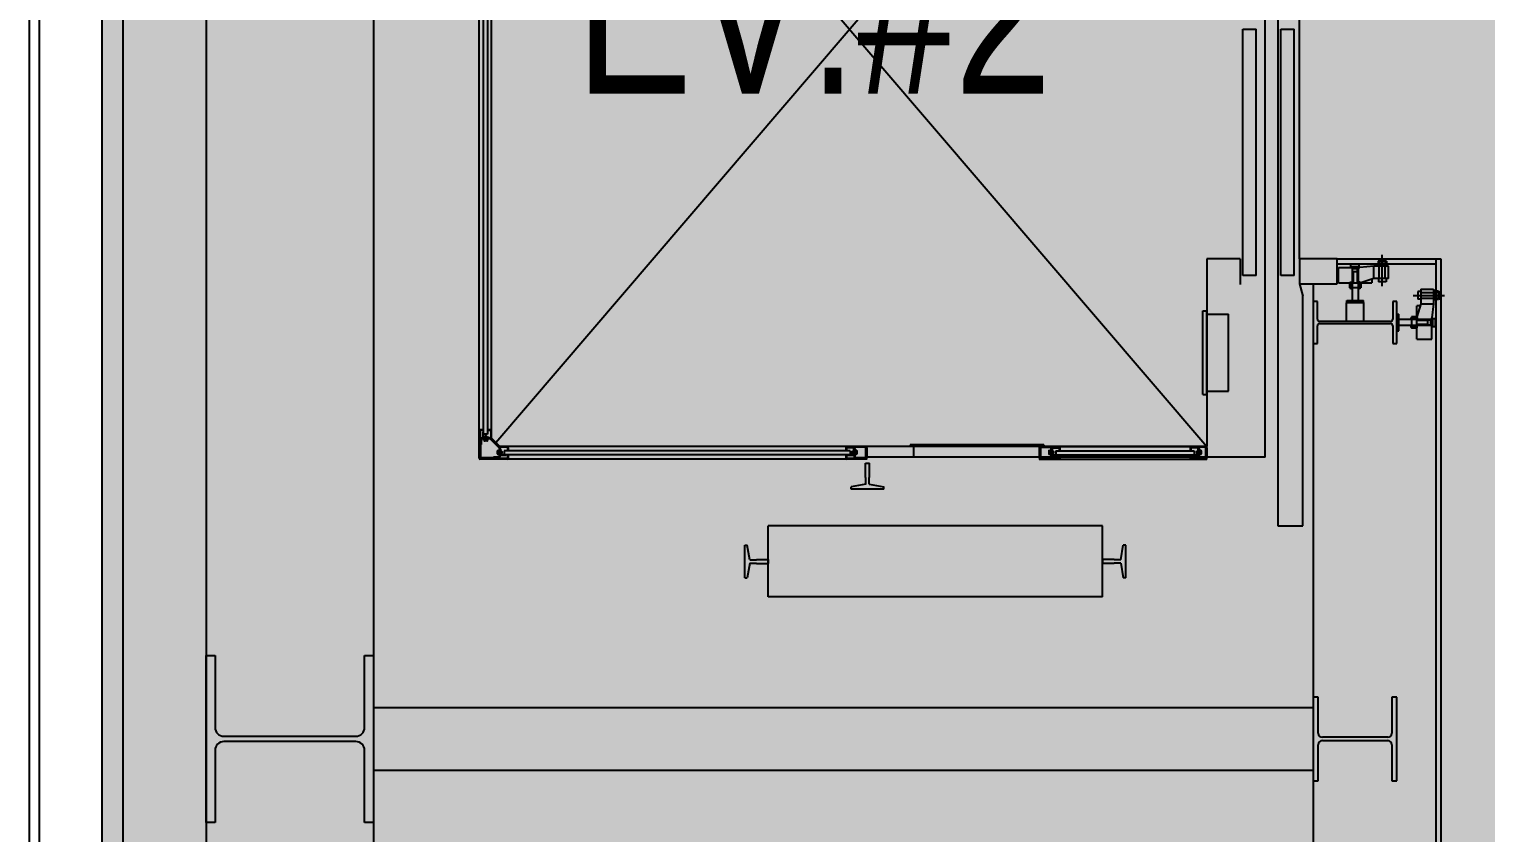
# Model space of a CAD drawing. Header units: millimetres. Extents: x 1710 to 94914, y 1329 to 63037.
# Drawn here: x 29707 to 33194, y 22144 to 24069 of the extents above; entities that cross this region are included whole.
import ezdxf
from ezdxf.enums import TextEntityAlignment as Align

# ---------------------------------------------------------------- set-up
doc = ezdxf.new("R2010")
doc.units = ezdxf.units.MM
doc.header["$LTSCALE"] = 120
doc.layers.add('ARCH', color=9, linetype='Continuous')
doc.layers.add('공사제외', color=5, linetype='Continuous')
doc.styles.add('GHD', font='')
doc.styles.get('GHD').set_extended_font_data('Dotum')

msp = doc.modelspace()

# ---------------------------------------------------------------- hatches: boundary and pattern name
at = {"layer": '공사제외', "linetype": 'Continuous'}
msp.add_hatch(color=253, dxfattribs=at).paths.add_polyline_path([(29881.3, 15782.9), (37839, 13368.2), (44770.1, 27040), (40481.3, 28562.8), (40462.9, 28694.2), (33086.3, 28694.2), (33086.3, 29394.2), (29881.3, 29394.2)])

# ---------------------------------------------------------------- linework, layer by layer
at = {"layer": 'ARCH', "color": 9}
for p, q in [((30131.3, 28744.2, 0), (30131.3, 19294.2, 0)), ((30531.3, 28744.2, 0), (30531.3, 19294.2, 0)), ((29707.3, 27944.1, 0), (29707.3, 15601.6, 0)), ((29731.3, 27944.1, 0), (29731.3, 15619.4, 0)), ((29931.3, 27944.1, 0), (29931.3, 15767.8, 0)), ((32696.3, 25269.2, 0), (32696.3, 22879.2, 0)), ((30784.3, 23041.7, 0), (30784.3, 25096.7, 0)), ((32666.3, 23044.2, 0), (32666.3, 25094.2, 0)), ((30794.3, 25046.6, 0), (30794.3, 23091.9, 0)), ((30804.3, 25039.2, 0), (30804.3, 23099.3, 0)), ((30814.3, 23089.6, 0), (30814.3, 25048.8, 0)), ((30824.3, 23079.2, 0), (32526.3, 25069.2, 0)), ((30824.3, 25059.2, 0), (32526.3, 23069.2, 0)), ((32748.3, 23519.2, 0), (32748.3, 24619.2, 0)), ((32612.3, 23479, 0), (32612.3, 24068.8, 0)), ((32612.3, 24068.8, 0), (32644.3, 24068.8, 0)), ((32644.3, 23479, 0), (32644.3, 24068.8, 0)), ((32703.2, 24068.6, 0), (32735.3, 24068.6, 0)), ((32703.3, 23478.7, 0), (32703.3, 24068.6, 0)), ((32735.3, 23478.7, 0), (32735.3, 24068.6, 0)), ((32526.3, 23519.2, 0), (32526.3, 23069.2, 0)), ((32606.3, 23519.2, 0), (32526.3, 23519.2, 0)), ((32606.3, 23519.2, 0), (32606.3, 23457.8, 0)), ((32838.3, 23519.2, 0), (32748.3, 23519.2, 0)), ((32748.3, 23519.2, 0), (32748.3, 23459.2, 0)), ((32838.3, 23519.2, 0), (33086.3, 23519.2, 0)), ((32838.3, 23459.2, 0), (32838.3, 23519.2, 0)), ((32838.3, 23507.2, 0), (33074.3, 23507.2, 0)), ((32891.4, 23505.8, 0), (32871.4, 23505.8, 0)), ((32871.4, 23499.8, 0), (32871.4, 23505.8, 0)), ((32891.3, 23499.8, 0), (32891.3, 23505.8, 0)), ((32957.4, 23507.2, 0), (32935.4, 23507.2, 0)), ((32935.4, 23507.2, 0), (32935.4, 23505.2, 0)), ((32935.4, 23505.2, 0), (32957.4, 23505.2, 0)), ((32935.4, 23504.8, 0), (32935.4, 23502.2, 0)), ((32936.3, 23513.6, 0), (32936.3, 23507.2, 0)), ((32936.3, 23513.6, 0), (32936.3, 23507.2, 0)), ((32936.3, 23513.6, 0), (32938.8, 23513.6, 0)), ((32938.8, 23513.6, 0), (32938, 23516.5, 0)), ((32938.5, 23514.6, 0), (32954.1, 23514.6, 0)), ((32938.8, 23513.6, 0), (32938.8, 23507.2, 0)), ((32938.8, 23513.6, 0), (32953.8, 23513.6, 0)), ((32938.9, 23517.6, 0), (32953.6, 23517.6, 0)), ((32940.4, 23504.8, 0), (32940.4, 23502.2, 0)), ((32946.3, 23453.3, 0), (32946.3, 23528.1, 0)), ((32952.4, 23504.8, 0), (32952.4, 23502.2, 0)), ((32953.8, 23513.6, 0), (32954.6, 23516.5, 0)), ((32953.8, 23513.6, 0), (32953.8, 23507.2, 0)), ((32956.3, 23513.6, 0), (32953.8, 23513.6, 0)), ((32956.3, 23513.6, 0), (32956.3, 23507.2, 0)), ((32957.4, 23505.2, 0), (32957.4, 23507.2, 0)), ((32957.4, 23504.8, 0), (32957.4, 23502.2, 0)), ((33074.3, 23519.2, 0), (33074.3, 21369.2, 0)), ((33086.3, 23519.2, 0), (33086.3, 21369.2, 0)), ((32644.3, 23479, 0), (32612.3, 23479, 0)), ((32735.3, 23478.7, 0), (32703.3, 23478.7, 0)), ((32841.5, 23497.8, 0), (32892.8, 23497.8, 0)), ((32841.5, 23461.8, 0), (32841.5, 23497.8, 0)), ((32892.8, 23499.8, 0), (32869.9, 23499.8, 0)), ((32869.9, 23497.8, 0), (32869.9, 23499.8, 0)), ((32874.3, 23497.7, 0), (32874.3, 23419.2, 0)), ((32875.4, 23487.7, 0), (32875.4, 23494.7, 0)), ((32887.4, 23494.7, 0), (32875.4, 23494.7, 0)), ((32887.4, 23487.7, 0), (32875.4, 23487.7, 0)), ((32876.3, 23494.7, 0), (32876.3, 23497.7, 0)), ((32876.3, 23487.7, 0), (32876.3, 23461.7, 0)), ((32886.3, 23487.7, 0), (32886.3, 23461.7, 0)), ((32886.4, 23494.7, 0), (32886.4, 23497.7, 0)), ((32887.4, 23487.7, 0), (32887.4, 23494.7, 0)), ((32888.3, 23497.7, 0), (32888.3, 23419.2, 0)), ((32926.4, 23501.7, 0), (32892.8, 23497.8, 0)), ((32892.8, 23499.8, 0), (32892.8, 23497.8, 0)), ((32926.4, 23471.7, 0), (32894.9, 23461.8, 0)), ((32921.2, 23470.1, 0), (32921.2, 23461.7, 0)), ((32961.3, 23501.7, 0), (32926.4, 23501.7, 0)), ((32926.4, 23471.7, 0), (32926.4, 23501.7, 0)), ((32961.3, 23471.7, 0), (32926.4, 23471.7, 0)), ((32955.3, 23471.7, 0), (32937.3, 23471.7, 0)), ((32937.3, 23471.7, 0), (32937.3, 23464, 0)), ((32939.3, 23471.7, 0), (32939.3, 23501.7, 0)), ((32953.3, 23471.7, 0), (32953.3, 23501.7, 0)), ((32955.3, 23471.7, 0), (32955.3, 23464, 0)), ((32961.3, 23471.7, 0), (32961.3, 23501.7, 0)), ((32961.3, 23471.7, 0), (32961.3, 23501.7, 0)), ((32748.3, 23459.2, 0), (32756.3, 23429.8, 0)), ((32748.3, 23459.2, 0), (32756.3, 23429.8, 0)), ((32748.3, 23459.2, 0), (32838.3, 23459.2, 0)), ((32781.3, 23459.2, 0), (32781.3, 21429.2, 0)), ((32841.5, 23461.8, 0), (32921.2, 23461.8, 0)), ((32867.7, 23461.8, 0), (32867.7, 23449.5, 0)), ((32894.9, 23449.5, 0), (32867.7, 23449.5, 0)), ((32868.7, 23462.8, 0), (32868.7, 23461.8, 0)), ((32868.7, 23462.8, 0), (32873.7, 23462.8, 0)), ((32868.7, 23461.8, 0), (32873.7, 23461.8, 0)), ((32870, 23461.8, 0), (32870, 23449.5, 0)), ((32872.5, 23461.8, 0), (32872.5, 23449.5, 0)), ((32872.5, 23461.8, 0), (32872.5, 23452.8, 0)), ((32873.7, 23462.8, 0), (32873.7, 23461.8, 0)), ((32888.5, 23449.5, 0), (32894, 23449.5, 0)), ((32893.7, 23462.8, 0), (32888.7, 23462.8, 0)), ((32888.7, 23462.8, 0), (32888.7, 23461.8, 0)), ((32890, 23461.8, 0), (32890, 23449.5, 0)), ((32892.5, 23461.8, 0), (32892.5, 23449.5, 0)), ((32893.7, 23462.8, 0), (32893.7, 23461.8, 0)), ((32894.9, 23461.8, 0), (32894.9, 23449.5, 0)), ((32955.3, 23464, 0), (32937.3, 23464, 0)), ((33031.1, 23440.4, 0), (33031.1, 23422.4, 0)), ((33038.8, 23440.4, 0), (33031.1, 23440.4, 0)), ((33038.8, 23446.4, 0), (33038.8, 23411.5, 0)), ((33038.8, 23446.4, 0), (33068.8, 23446.4, 0)), ((33038.8, 23446.4, 0), (33068.8, 23446.4, 0)), ((33038.8, 23440.4, 0), (33038.8, 23422.4, 0)), ((33038.8, 23438.4, 0), (33068.8, 23438.4, 0)), ((33068.8, 23446.4, 0), (33068.8, 23411.5, 0)), ((33071.9, 23442.5, 0), (33069.3, 23442.5, 0)), ((33071.9, 23437.5, 0), (33069.3, 23437.5, 0)), ((33072.3, 23420.5, 0), (33072.3, 23442.5, 0)), ((33072.3, 23442.5, 0), (33074.3, 23442.5, 0)), ((33074.3, 23442.5, 0), (33074.3, 23420.5, 0)), ((33080.7, 23441.4, 0), (33074.3, 23441.4, 0)), ((33080.7, 23438.9, 0), (33074.3, 23438.9, 0)), ((33080.7, 23441.4, 0), (33080.7, 23438.9, 0)), ((33080.7, 23438.9, 0), (33083.6, 23439.7, 0)), ((33080.7, 23423.9, 0), (33080.7, 23438.9, 0)), ((33081.7, 23423.6, 0), (33081.7, 23439.2, 0)), ((33084.7, 23424, 0), (33084.7, 23438.7, 0)), ((32756.3, 22879.2, 0), (32756.3, 23429.8, 0)), ((32791.3, 23416.5, 0), (32781.3, 23416.5, 0)), ((32781.3, 23416.5, 0), (32781.3, 23316.5, 0)), ((32791.3, 23374.2, 0), (32791.3, 23416.5, 0)), ((32860.3, 23413.2, 0), (32861.3, 23414.2, 0)), ((32860.3, 23413.2, 0), (32860.3, 23369.2, 0)), ((32902.3, 23413.2, 0), (32860.3, 23413.2, 0)), ((32861.3, 23414.2, 0), (32861.3, 23419.2, 0)), ((32861.3, 23419.2, 0), (32901.3, 23419.2, 0)), ((32861.3, 23414.2, 0), (32901.3, 23414.2, 0)), ((32874.3, 23419.2, 0), (32888.3, 23419.2, 0)), ((32901.3, 23414.2, 0), (32901.3, 23419.2, 0)), ((32901.3, 23414.2, 0), (32902.3, 23413.2, 0)), ((32902.3, 23369.2, 0), (32902.3, 23413.2, 0)), ((32981.3, 23416.5, 0), (32971.3, 23416.5, 0)), ((32971.3, 23416.5, 0), (32971.3, 23374.2, 0)), ((32981.3, 23316.5, 0), (32981.3, 23416.5, 0)), ((33020.4, 23431.4, 0), (33095.3, 23431.4, 0)), ((33037.2, 23406.3, 0), (33028.8, 23406.3, 0)), ((33038.8, 23411.5, 0), (33028.9, 23380, 0)), ((33028.9, 23326.6, 0), (33028.9, 23406.3, 0)), ((33038.8, 23422.4, 0), (33031.1, 23422.4, 0)), ((33038.8, 23424.4, 0), (33068.8, 23424.4, 0)), ((33038.8, 23411.5, 0), (33068.8, 23411.5, 0)), ((33068.8, 23411.5, 0), (33064.9, 23377.9, 0)), ((33071.9, 23425.5, 0), (33069.3, 23425.5, 0)), ((33071.9, 23420.5, 0), (33069.3, 23420.5, 0)), ((33074.3, 23420.5, 0), (33072.3, 23420.5, 0)), ((33080.7, 23423.9, 0), (33074.3, 23423.9, 0)), ((33080.7, 23421.4, 0), (33074.3, 23421.4, 0)), ((33080.7, 23421.4, 0), (33074.3, 23421.4, 0)), ((33080.7, 23423.9, 0), (33083.6, 23423, 0)), ((33080.7, 23421.4, 0), (33080.7, 23423.9, 0)), ((32516.7, 23194.2, 0), (32516.7, 23394.3, 0)), ((32516.7, 23394.3, 0), (32526.3, 23394.3, 0)), ((32526.3, 23194.2, 0), (32526.3, 23394.3, 0)), ((32526.3, 23386.3, 0), (32578.4, 23386.3, 0)), ((32578.4, 23202.2, 0), (32578.4, 23386.3, 0)), ((32966.3, 23369.2, 0), (32796.3, 23369.2, 0)), ((32796.3, 23363.7, 0), (32966.3, 23363.7, 0)), ((32981.3, 23386.4, 0), (32986.3, 23386.4, 0)), ((32981.3, 23346.4, 0), (32981.3, 23386.4, 0)), ((32986.3, 23346.4, 0), (32986.3, 23386.4, 0)), ((33064.9, 23373.4, 0), (32986.3, 23373.4, 0)), ((32986.3, 23359.4, 0), (32986.3, 23373.4, 0)), ((33016.6, 23380, 0), (33016.6, 23352.8, 0)), ((33028.9, 23380, 0), (33016.6, 23380, 0)), ((33016.6, 23373.6, 0), (33016.6, 23379.1, 0)), ((33028.9, 23377.6, 0), (33016.6, 23377.6, 0)), ((33028.9, 23375.1, 0), (33016.6, 23375.1, 0)), ((33054.9, 23371.4, 0), (33028.8, 23371.4, 0)), ((33029.9, 23378.8, 0), (33028.9, 23378.8, 0)), ((33029.9, 23373.8, 0), (33028.9, 23373.8, 0)), ((33029.9, 23378.8, 0), (33029.9, 23373.8, 0)), ((33054.9, 23372.5, 0), (33054.9, 23360.5, 0)), ((33054.9, 23372.5, 0), (33061.9, 23372.5, 0)), ((33061.9, 23372.5, 0), (33061.9, 23360.5, 0)), ((33061.9, 23371.5, 0), (33064.9, 23371.5, 0)), ((33064.9, 23326.6, 0), (33064.9, 23377.9, 0)), ((33066.9, 23377.9, 0), (33064.9, 23377.9, 0)), ((33066.9, 23377.9, 0), (33066.9, 23355, 0)), ((33066.9, 23376.4, 0), (33072.9, 23376.4, 0)), ((33072.9, 23376.5, 0), (33072.9, 23356.5, 0)), ((32791.3, 23316.5, 0), (32791.3, 23358.7, 0)), ((32971.3, 23358.7, 0), (32971.3, 23316.5, 0)), ((32981.3, 23346.4, 0), (32986.3, 23346.4, 0)), ((33064.9, 23359.4, 0), (32986.3, 23359.4, 0)), ((33028.9, 23357.6, 0), (33016.6, 23357.6, 0)), ((33028.9, 23355.1, 0), (33016.6, 23355.1, 0)), ((33028.9, 23352.8, 0), (33016.6, 23352.8, 0)), ((33028.9, 23357.6, 0), (33020, 23357.6, 0)), ((33054.9, 23361.4, 0), (33028.8, 23361.4, 0)), ((33029.9, 23358.8, 0), (33028.9, 23358.8, 0)), ((33028.9, 23353.8, 0), (33028.9, 23358.8, 0)), ((33029.9, 23353.8, 0), (33028.9, 23353.8, 0)), ((33029.9, 23353.8, 0), (33029.9, 23358.8, 0)), ((33054.9, 23360.5, 0), (33061.9, 23360.5, 0)), ((33061.9, 23361.3, 0), (33064.9, 23361.3, 0)), ((33064.9, 23355, 0), (33066.9, 23355, 0)), ((33066.9, 23356.5, 0), (33072.9, 23356.5, 0)), ((32781.3, 23316.5, 0), (32791.3, 23316.5, 0)), ((32971.3, 23316.5, 0), (32981.3, 23316.5, 0)), ((33028.9, 23326.6, 0), (33064.9, 23326.6, 0)), ((32516.7, 23194.2, 0), (32526.3, 23194.2, 0)), ((32526.3, 23202.2, 0), (32578.4, 23202.2, 0)), ((30785.8, 23106.7, 0), (30785.8, 23041.7, 0)), ((30794.3, 23109.2, 0), (30786.8, 23109.2, 0)), ((30794.3, 23107.7, 0), (30786.8, 23107.7, 0)), ((30787.4, 23086.6, 0), (30787.4, 23043.3, 0)), ((30789, 23086.6, 0), (30789, 23074.2, 0)), ((30811.1, 23089.2, 0), (30790, 23089.2, 0)), ((30811.1, 23087.6, 0), (30790, 23087.6, 0)), ((30792.7, 23104.2, 0), (30792.7, 23091.8, 0)), ((30794.3, 23104.2, 0), (30792.7, 23104.2, 0)), ((30804.3, 23099.2, 0), (30794.3, 23099.2, 0)), ((30808.7, 23090.8, 0), (30795.3, 23090.8, 0)), ((30795.7, 23087.6, 0), (30795.7, 23086.3, 0)), ((30805.7, 23086.3, 0), (30795.7, 23086.3, 0)), ((30796.1, 23083.6, 0), (30796.1, 23086.3, 0)), ((30798.2, 23093.1, 0), (30799, 23093.9, 0)), ((30798.2, 23093.1, 0), (30798.2, 23090.8, 0)), ((30803.2, 23093.1, 0), (30798.2, 23093.1, 0)), ((30798.4, 23086.3, 0), (30798.4, 23083.6, 0)), ((30799, 23093.9, 0), (30799, 23090.8, 0)), ((30802.4, 23093.9, 0), (30799, 23093.9, 0)), ((30800.7, 23087.6, 0), (30799.5, 23086.3, 0)), ((30802, 23087.6, 0), (30800.7, 23086.3, 0)), ((30802.4, 23093.9, 0), (30803.2, 23093.1, 0)), ((30802.4, 23093.9, 0), (30802.4, 23090.8, 0)), ((30803.1, 23086.3, 0), (30803.1, 23083.6, 0)), ((30803.2, 23093.1, 0), (30803.2, 23090.8, 0)), ((30811.8, 23109.2, 0), (30804.3, 23109.2, 0)), ((30811.8, 23107.7, 0), (30804.3, 23107.7, 0)), ((30805.4, 23083.6, 0), (30805.4, 23086.3, 0)), ((30805.7, 23087.6, 0), (30805.7, 23086.3, 0)), ((30808.7, 23090.8, 0), (30808.7, 23089.2, 0)), ((30811.9, 23087.3, 0), (30832.5, 23066.7, 0)), ((30812.8, 23106.7, 0), (30812.8, 23089.6, 0)), ((30813, 23088.5, 0), (30833.6, 23067.9, 0)), ((30814.6, 23088.9, 0), (30834.1, 23069.5, 0)), ((30787.4, 23082.7, 0), (30785.8, 23082.7, 0)), ((30789, 23074.2, 0), (30787.4, 23074.2, 0)), ((30804.2, 23082.8, 0), (30797.3, 23082.8, 0)), ((30827.9, 23059.1, 0), (30827.9, 23052.2, 0)), ((30828.7, 23060.2, 0), (30831.4, 23060.2, 0)), ((30831.4, 23057.9, 0), (30828.7, 23057.9, 0)), ((30831.4, 23053.3, 0), (30828.7, 23053.3, 0)), ((30828.7, 23051, 0), (30831.4, 23051, 0)), ((30832.7, 23060.6, 0), (30831.4, 23060.6, 0)), ((30831.4, 23060.6, 0), (30831.4, 23050.6, 0)), ((30832.7, 23056.8, 0), (30831.4, 23055.6, 0)), ((30832.7, 23055.6, 0), (30831.4, 23054.4, 0)), ((30832.7, 23050.6, 0), (30831.4, 23050.6, 0)), ((30832.7, 23066, 0), (30832.7, 23044.9, 0)), ((30834.3, 23066, 0), (30834.3, 23044.9, 0)), ((30835.9, 23063.6, 0), (30834.3, 23063.6, 0)), ((32526.3, 23069.2, 0), (30834.8, 23069.2, 0)), ((31709.8, 23069.2, 0), (30834.8, 23069.2, 0)), ((30851.8, 23067.7, 0), (30834.8, 23067.7, 0)), ((30835.9, 23063.6, 0), (30835.9, 23050.2, 0)), ((30838.2, 23058.1, 0), (30835.9, 23058.1, 0)), ((30839, 23057.3, 0), (30835.9, 23057.3, 0)), ((30839, 23053.9, 0), (30835.9, 23053.9, 0)), ((30838.2, 23053.1, 0), (30835.9, 23053.1, 0)), ((31679.7, 23049.2, 0), (30836.9, 23049.2, 0)), ((30839, 23057.3, 0), (30838.2, 23058.1, 0)), ((30838.2, 23058.1, 0), (30838.2, 23053.1, 0)), ((30838.2, 23053.1, 0), (30839, 23053.9, 0)), ((30839, 23057.3, 0), (30839, 23053.9, 0)), ((31672.3, 23059.2, 0), (30844.3, 23059.2, 0)), ((30844.3, 23059.2, 0), (30844.3, 23049.2, 0)), ((30849.3, 23049.2, 0), (30849.3, 23047.6, 0)), ((30852.8, 23066.7, 0), (30852.8, 23059.2, 0)), ((30852.8, 23049.2, 0), (30852.8, 23041.7, 0)), ((30854.3, 23066.7, 0), (30854.3, 23059.2, 0)), ((30854.3, 23049.2, 0), (30854.3, 23041.7, 0)), ((31662.3, 23066.7, 0), (31662.3, 23059.2, 0)), ((31662.3, 23049.2, 0), (31662.3, 23041.7, 0)), ((31663.8, 23066.7, 0), (31663.8, 23059.2, 0)), ((31663.8, 23049.2, 0), (31663.8, 23041.7, 0)), ((31709.8, 23067.7, 0), (31664.8, 23067.7, 0)), ((31665.3, 23067.7, 0), (31665.3, 23066.1, 0)), ((31681.3, 23066.1, 0), (31665.3, 23066.1, 0)), ((31667.3, 23049.2, 0), (31667.3, 23047.6, 0)), ((31672.3, 23059.2, 0), (31672.3, 23049.2, 0)), ((31677.6, 23057.3, 0), (31678.4, 23058.1, 0)), ((31677.6, 23057.3, 0), (31680.7, 23057.3, 0)), ((31677.6, 23057.3, 0), (31677.6, 23053.9, 0)), ((31678.4, 23053.1, 0), (31677.6, 23053.9, 0)), ((31677.6, 23053.9, 0), (31680.7, 23053.9, 0)), ((31678.4, 23058.1, 0), (31680.7, 23058.1, 0)), ((31678.4, 23058.1, 0), (31678.4, 23053.1, 0)), ((31678.4, 23053.1, 0), (31680.7, 23053.1, 0)), ((31680.7, 23063.6, 0), (31682.3, 23063.6, 0)), ((31680.7, 23063.6, 0), (31680.7, 23050.2, 0)), ((31680.7, 23063.6, 0), (31680.7, 23050.2, 0)), ((31682.3, 23065.1, 0), (31682.3, 23043.3, 0)), ((31683.9, 23065.1, 0), (31683.9, 23043.3, 0)), ((31683.9, 23060.6, 0), (31685.2, 23060.6, 0)), ((31683.9, 23056.8, 0), (31685.2, 23055.6, 0)), ((31683.9, 23055.6, 0), (31685.2, 23054.4, 0)), ((31683.9, 23050.6, 0), (31685.2, 23050.6, 0)), ((31685.2, 23060.6, 0), (31685.2, 23050.6, 0)), ((31687.9, 23060.2, 0), (31685.2, 23060.2, 0)), ((31685.2, 23057.9, 0), (31687.9, 23057.9, 0)), ((31685.2, 23053.3, 0), (31687.9, 23053.3, 0)), ((31687.9, 23051, 0), (31685.2, 23051, 0)), ((31688.7, 23059.1, 0), (31688.7, 23052.2, 0)), ((31709.2, 23065.7, 0), (31709.2, 23043.3, 0)), ((31710.8, 23065.7, 0), (31709.2, 23065.7, 0)), ((31710.8, 23066.7, 0), (31710.8, 23043.3, 0)), ((31712.3, 23066.7, 0), (31712.3, 23044.2, 0)), ((32136.3, 23073.2, 0), (31816.3, 23073.2, 0)), ((32136.3, 23073.2, 0), (31816.3, 23073.2, 0)), ((31816.3, 23073.2, 0), (31816.3, 23069.2, 0)), ((31816.3, 23073.2, 0), (31816.3, 23069.2, 0)), ((32136.3, 23069.2, 0), (31816.3, 23069.2, 0)), ((32136.3, 23069.2, 0), (31816.3, 23069.2, 0)), ((31824.3, 23069.2, 0), (31824.3, 23044.2, 0)), ((31824.3, 23069.2, 0), (31824.3, 23044.2, 0)), ((32124.7, 23066.7, 0), (32124.7, 23044.2, 0)), ((32126.2, 23066.7, 0), (32126.2, 23043.3, 0)), ((32126.2, 23065.7, 0), (32127.8, 23065.7, 0)), ((32127.2, 23069.2, 0), (32512.6, 23069.2, 0)), ((32127.2, 23067.7, 0), (32172.2, 23067.7, 0)), ((32127.8, 23065.7, 0), (32127.8, 23043.3, 0)), ((32128.3, 23069.2, 0), (32128.3, 23044.2, 0)), ((32128.3, 23069.2, 0), (32128.3, 23044.2, 0)), ((32136.3, 23073.2, 0), (32136.3, 23069.2, 0)), ((32136.3, 23073.2, 0), (32136.3, 23069.2, 0)), ((32148.3, 23059.1, 0), (32148.3, 23052.2, 0)), ((32149.1, 23060.2, 0), (32151.8, 23060.2, 0)), ((32151.8, 23057.9, 0), (32149.1, 23057.9, 0)), ((32151.8, 23053.3, 0), (32149.1, 23053.3, 0)), ((32149.1, 23051, 0), (32151.8, 23051, 0)), ((32151.8, 23060.6, 0), (32151.8, 23050.6, 0)), ((32153.1, 23060.6, 0), (32151.8, 23060.6, 0)), ((32153.1, 23056.8, 0), (32151.8, 23055.6, 0)), ((32153.1, 23055.6, 0), (32151.8, 23054.4, 0)), ((32153.1, 23050.6, 0), (32151.8, 23050.6, 0)), ((32153.1, 23065.1, 0), (32153.1, 23043.3, 0)), ((32154.7, 23065.1, 0), (32154.7, 23043.3, 0)), ((32156.3, 23063.6, 0), (32154.7, 23063.6, 0)), ((32155.7, 23066.1, 0), (32171.7, 23066.1, 0)), ((32156.3, 23063.6, 0), (32156.3, 23050.2, 0)), ((32156.3, 23063.6, 0), (32156.3, 23050.2, 0)), ((32158.6, 23058.1, 0), (32156.3, 23058.1, 0)), ((32159.4, 23057.3, 0), (32156.3, 23057.3, 0)), ((32159.4, 23053.9, 0), (32156.3, 23053.9, 0)), ((32158.6, 23053.1, 0), (32156.3, 23053.1, 0)), ((32157.3, 23049.2, 0), (32503.8, 23049.2, 0)), ((32158.6, 23058.1, 0), (32158.6, 23053.1, 0)), ((32159.4, 23057.3, 0), (32158.6, 23058.1, 0)), ((32158.6, 23053.1, 0), (32159.4, 23053.9, 0)), ((32159.4, 23057.3, 0), (32159.4, 23053.9, 0)), ((32164.7, 23059.2, 0), (32496.4, 23059.2, 0)), ((32164.7, 23059.2, 0), (32164.7, 23049.2, 0)), ((32169.7, 23049.2, 0), (32169.7, 23047.6, 0)), ((32171.7, 23067.7, 0), (32171.7, 23066.1, 0)), ((32173.2, 23066.7, 0), (32173.2, 23059.2, 0)), ((32173.2, 23049.2, 0), (32173.2, 23041.7, 0)), ((32174.7, 23066.7, 0), (32174.7, 23059.2, 0)), ((32174.7, 23049.2, 0), (32174.7, 23041.7, 0)), ((32486.4, 23066.7, 0), (32486.4, 23059.2, 0)), ((32486.4, 23049.2, 0), (32486.4, 23041.7, 0)), ((32487.9, 23066.7, 0), (32487.9, 23059.2, 0)), ((32487.9, 23049.2, 0), (32487.9, 23041.7, 0)), ((32523.9, 23067.7, 0), (32488.9, 23067.7, 0)), ((32489.4, 23067.7, 0), (32489.4, 23066.1, 0)), ((32505.4, 23066.1, 0), (32489.4, 23066.1, 0)), ((32491.4, 23049.2, 0), (32491.4, 23047.6, 0)), ((32496.4, 23059.2, 0), (32496.4, 23049.2, 0)), ((32501.7, 23057.3, 0), (32502.5, 23058.1, 0)), ((32501.7, 23057.3, 0), (32504.8, 23057.3, 0)), ((32501.7, 23057.3, 0), (32501.7, 23053.9, 0)), ((32502.5, 23053.1, 0), (32501.7, 23053.9, 0)), ((32501.7, 23053.9, 0), (32504.8, 23053.9, 0)), ((32502.5, 23058.1, 0), (32502.5, 23053.1, 0)), ((32502.5, 23058.1, 0), (32504.8, 23058.1, 0)), ((32502.5, 23053.1, 0), (32504.8, 23053.1, 0)), ((32504.8, 23063.6, 0), (32504.8, 23050.2, 0)), ((32504.8, 23063.6, 0), (32504.8, 23050.2, 0)), ((32504.8, 23063.6, 0), (32506.4, 23063.6, 0)), ((32506.4, 23065.1, 0), (32506.4, 23043.3, 0)), ((32508, 23065.1, 0), (32508, 23043.3, 0)), ((32508, 23060.6, 0), (32509.3, 23060.6, 0)), ((32508, 23056.8, 0), (32509.3, 23055.6, 0)), ((32508, 23055.6, 0), (32509.3, 23054.4, 0)), ((32508, 23050.6, 0), (32509.3, 23050.6, 0)), ((32509.3, 23060.6, 0), (32509.3, 23050.6, 0)), ((32512, 23060.2, 0), (32509.3, 23060.2, 0)), ((32509.3, 23057.9, 0), (32512, 23057.9, 0)), ((32509.3, 23053.3, 0), (32512, 23053.3, 0)), ((32512, 23051, 0), (32509.3, 23051, 0)), ((32512.8, 23059.1, 0), (32512.8, 23052.2, 0)), ((32523.3, 23065.7, 0), (32523.3, 23043.3, 0)), ((32524.9, 23065.7, 0), (32523.3, 23065.7, 0)), ((32524.9, 23066.7, 0), (32524.9, 23043.3, 0)), ((32526.4, 23066.7, 0), (32526.4, 23044.2, 0)), ((30851.8, 23040.7, 0), (30786.8, 23040.7, 0)), ((31712.3, 23039.2, 0), (30786.8, 23039.2, 0)), ((30831.7, 23042.3, 0), (30788.4, 23042.3, 0)), ((30831.7, 23043.9, 0), (30819.3, 23043.9, 0)), ((30819.3, 23043.9, 0), (30819.3, 23042.3, 0)), ((30827.8, 23042.3, 0), (30827.8, 23040.7, 0)), ((30849.3, 23047.6, 0), (30836.9, 23047.6, 0)), ((31712.3, 23040.7, 0), (31664.8, 23040.7, 0)), ((31679.7, 23047.6, 0), (31667.3, 23047.6, 0)), ((31708.2, 23042.3, 0), (31684.9, 23042.3, 0)), ((31709.3, 23029.2, 0), (31719.3, 23029.2, 0)), ((31709.3, 22995.2, 0), (31709.3, 23029.2, 0)), ((31712.3, 23044.2, 0), (31710.8, 23044.2, 0)), ((32666.3, 23044.2, 0), (31712.3, 23044.2, 0)), ((31712.3, 23040.7, 0), (31712.3, 23039.2, 0)), ((31719.3, 22995.2, 0), (31719.3, 23029.2, 0)), ((32128.3, 23044.2, 0), (31824.3, 23044.2, 0)), ((32128.3, 23044.2, 0), (31824.3, 23044.2, 0)), ((32124.7, 23044.2, 0), (32126.2, 23044.2, 0)), ((32124.7, 23044.2, 0), (32126.2, 23044.2, 0)), ((32124.7, 23040.7, 0), (32124.7, 23039.2, 0)), ((32124.7, 23040.7, 0), (32172.2, 23040.7, 0)), ((32124.7, 23039.2, 0), (32526.4, 23039.2, 0)), ((32128.8, 23042.3, 0), (32152.1, 23042.3, 0)), ((32157.3, 23047.6, 0), (32169.7, 23047.6, 0)), ((32526.4, 23040.7, 0), (32488.9, 23040.7, 0)), ((32503.8, 23047.6, 0), (32491.4, 23047.6, 0)), ((32522.3, 23042.3, 0), (32509, 23042.3, 0)), ((32526.4, 23044.2, 0), (32524.9, 23044.2, 0)), ((32526.4, 23040.7, 0), (32526.4, 23039.2, 0)), ((31710.3, 22995.2, 0), (31709.3, 22995.2, 0)), ((31710.3, 22979.2, 0), (31710.3, 22995.2, 0)), ((31718.3, 22979.2, 0), (31718.3, 22995.2, 0)), ((31719.3, 22995.2, 0), (31718.3, 22995.2, 0)), ((31710.3, 22979.2, 0), (31675.3, 22973.2, 0)), ((31675.3, 22967.2, 0), (31675.3, 22973.2, 0)), ((31753.3, 22967.2, 0), (31675.3, 22967.2, 0)), ((31718.3, 22979.2, 0), (31753.3, 22973.2, 0)), ((31753.3, 22967.2, 0), (31753.3, 22973.2, 0)), ((32276.3, 22879.2, 0), (31476.3, 22879.2, 0)), ((31476.3, 22709.2, 0), (31476.3, 22879.2, 0)), ((32276.3, 22709.2, 0), (32276.3, 22879.2, 0)), ((32696.3, 22879.2, 0), (32756.3, 22879.2, 0)), ((31420.3, 22755.2, 0), (31420.3, 22833.2, 0)), ((31420.3, 22833.2, 0), (31426.3, 22833.2, 0)), ((31420.3, 22755.2, 0), (31420.3, 22833.2, 0)), ((31420.3, 22833.2, 0), (31426.3, 22833.2, 0)), ((31432.3, 22798.2, 0), (31426.3, 22833.2, 0)), ((31432.3, 22798.2, 0), (31426.3, 22833.2, 0)), ((32320.3, 22798.2, 0), (32326.3, 22833.2, 0)), ((32320.3, 22798.2, 0), (32326.3, 22833.2, 0)), ((32332.3, 22833.2, 0), (32326.3, 22833.2, 0)), ((32332.3, 22833.2, 0), (32326.3, 22833.2, 0)), ((32332.3, 22755.2, 0), (32332.3, 22833.2, 0)), ((32332.3, 22755.2, 0), (32332.3, 22833.2, 0)), ((31432.3, 22790.2, 0), (31426.3, 22755.2, 0)), ((31432.3, 22790.2, 0), (31426.3, 22755.2, 0)), ((31432.3, 22798.2, 0), (31448.3, 22798.2, 0)), ((31432.3, 22798.2, 0), (31448.3, 22798.2, 0)), ((31432.3, 22790.2, 0), (31448.3, 22790.2, 0)), ((31432.3, 22790.2, 0), (31448.3, 22790.2, 0)), ((31448.3, 22799.2, 0), (31476.3, 22799.2, 0)), ((31448.3, 22798.2, 0), (31448.3, 22799.2, 0)), ((31448.3, 22799.2, 0), (31476.3, 22799.2, 0)), ((31448.3, 22798.2, 0), (31448.3, 22799.2, 0)), ((31448.3, 22789.2, 0), (31448.3, 22790.2, 0)), ((31448.3, 22789.2, 0), (31448.3, 22790.2, 0)), ((31448.3, 22789.2, 0), (31476.3, 22789.2, 0)), ((31448.3, 22789.2, 0), (31476.3, 22789.2, 0)), ((31476.3, 22799.2, 0), (31476.3, 22789.2, 0)), ((31476.3, 22799.2, 0), (31476.3, 22789.2, 0)), ((32304.3, 22799.2, 0), (32276.3, 22799.2, 0)), ((32276.3, 22799.2, 0), (32276.3, 22789.2, 0)), ((32304.3, 22799.2, 0), (32276.3, 22799.2, 0)), ((32276.3, 22799.2, 0), (32276.3, 22789.2, 0)), ((32304.3, 22789.2, 0), (32276.3, 22789.2, 0)), ((32304.3, 22789.2, 0), (32276.3, 22789.2, 0)), ((32304.3, 22798.2, 0), (32304.3, 22799.2, 0)), ((32304.3, 22798.2, 0), (32304.3, 22799.2, 0)), ((32320.3, 22798.2, 0), (32304.3, 22798.2, 0)), ((32320.3, 22798.2, 0), (32304.3, 22798.2, 0)), ((32320.3, 22790.2, 0), (32304.3, 22790.2, 0)), ((32304.3, 22789.2, 0), (32304.3, 22790.2, 0)), ((32320.3, 22790.2, 0), (32304.3, 22790.2, 0)), ((32304.3, 22789.2, 0), (32304.3, 22790.2, 0)), ((32320.3, 22790.2, 0), (32326.3, 22755.2, 0)), ((32320.3, 22790.2, 0), (32326.3, 22755.2, 0)), ((31420.3, 22755.2, 0), (31426.3, 22755.2, 0)), ((31420.3, 22755.2, 0), (31426.3, 22755.2, 0)), ((32332.3, 22755.2, 0), (32326.3, 22755.2, 0)), ((32332.3, 22755.2, 0), (32326.3, 22755.2, 0)), ((32276.3, 22709.2, 0), (31476.3, 22709.2, 0)), ((30131.3, 22569.2, 0), (30152.3, 22569.2, 0)), ((30131.3, 22169.2, 0), (30131.3, 22569.2, 0)), ((30152.3, 22569.2, 0), (30152.3, 22396.7, 0)), ((30510.3, 22396.7, 0), (30510.3, 22569.2, 0)), ((30510.3, 22569.2, 0), (30531.3, 22569.2, 0)), ((30531.3, 22569.2, 0), (30531.3, 22169.2, 0)), ((32793.3, 22469.2, 0), (32781.3, 22469.2, 0)), ((32781.3, 22469.2, 0), (32781.3, 22269.2, 0)), ((32793.3, 22383.2, 0), (32793.3, 22469.2, 0)), ((32981.3, 22469.2, 0), (32969.3, 22469.2, 0)), ((32969.3, 22469.2, 0), (32969.3, 22383.2, 0)), ((32981.3, 22269.2, 0), (32981.3, 22469.2, 0)), ((30531.3, 22444.2, 0), (32781.3, 22444.2, 0)), ((30531.3, 22444.2, 0), (32781.3, 22444.2, 0)), ((30173.3, 22375.7, 0), (30489.3, 22375.7, 0)), ((30489.3, 22362.7, 0), (30173.3, 22362.7, 0)), ((32793.3, 22269.2, 0), (32793.3, 22355.2, 0)), ((32959.3, 22373.2, 0), (32803.3, 22373.2, 0)), ((32803.3, 22365.2, 0), (32959.3, 22365.2, 0)), ((32969.3, 22355.2, 0), (32969.3, 22269.2, 0)), ((30152.3, 22341.7, 0), (30152.3, 22169.2, 0)), ((30510.3, 22169.2, 0), (30510.3, 22341.7, 0)), ((30531.3, 22294.2, 0), (32781.3, 22294.2, 0)), ((30531.3, 22294.2, 0), (32781.3, 22294.2, 0)), ((32781.3, 22269.2, 0), (32793.3, 22269.2, 0)), ((32969.3, 22269.2, 0), (32981.3, 22269.2, 0)), ((30152.3, 22169.2, 0), (30131.3, 22169.2, 0)), ((30531.3, 22169.2, 0), (30510.3, 22169.2, 0))]:
    msp.add_line(p, q, dxfattribs=at)
for centre, radius, start, end in [((32937.9, 23498.3, 0), 6.96, 68.9508, 111.0492), ((32938.9, 23516.6, 0), 1, 90, 188.1301), ((32946.4, 23463.8, 0), 41.4, 81.651, 98.2985), ((32954.9, 23498.3, 0), 6.96, 68.6319, 110.7296), ((32953.6, 23516.6, 0), 1, 351.8699, 90), ((32937.9, 23508.7, 0), 6.96, 248.9508, 291.0492), ((32946.4, 23543.2, 0), 41.4, 261.6762, 278.3238), ((32954.9, 23508.7, 0), 6.96, 249.2704, 291.3681), ((32871.2, 23451, 0), 3.16, 209.6168, 330.3832), ((32891.2, 23451, 0), 3.16, 209.6168, 330.3832), ((33075.8, 23440, 0), 6.96, 158.6319, 200.7296), ((33110.3, 23431.5, 0), 41.4, 171.6762, 188.3238), ((33065.4, 23440, 0), 6.96, 339.2704, 21.3681), ((33030.9, 23431.5, 0), 41.4, 351.7015, 8.349), ((33083.7, 23438.7, 0), 1, 0, 98.1301), ((33075.8, 23423, 0), 6.96, 158.9508, 201.0492), ((33065.4, 23423, 0), 6.96, 338.9508, 21.0492), ((33083.7, 23424, 0), 1, 261.8699, 0), ((32796.3, 23374.2, 0), 5, 180, 270), ((32796.3, 23358.7, 0), 5, 90, 180), ((32966.3, 23374.2, 0), 5, 270, 0), ((32966.3, 23358.7, 0), 5, 0, 90), ((33018.2, 23376.3, 0), 3.16, 119.6168, 240.3832), ((33018.2, 23356.3, 0), 3.16, 119.6168, 240.3832), ((30786.8, 23106.7, 0), 2.5, 90, 180), ((30786.8, 23106.7, 0), 1, 90, 180), ((30790, 23086.6, 0), 2.6, 90, 180), ((30790, 23086.6, 0), 1, 90, 180), ((30795.3, 23091.8, 0), 2.6, 180, 270), ((30795.3, 23091.8, 0), 1, 180, 270), ((30811.1, 23086.6, 0), 2.6, 45, 90), ((30811.1, 23086.6, 0), 1, 45, 90), ((30811.8, 23106.7, 0), 2.5, 0, 90), ((30811.8, 23106.7, 0), 1, 0, 90), ((30815.3, 23089.6, 0), 2.5, 180, 225), ((30815.3, 23089.6, 0), 1, 180, 225), ((30797.3, 23084, 0), 1.23, 200.57, 339.43), ((30800.7, 23086.5, 0), 3.73, 231.7868, 308.2132), ((30804.2, 23084, 0), 1.23, 200.57, 339.43), ((30829.2, 23059.1, 0), 1.23, 110.57, 249.43), ((30831.7, 23055.6, 0), 3.73, 141.7868, 218.2132), ((30829.2, 23052.2, 0), 1.23, 110.57, 249.43), ((30831.7, 23066, 0), 1, 0, 45), ((30834.8, 23070.2, 0), 2.5, 225, 270), ((30831.7, 23066, 0), 2.6, 0, 45), ((30834.8, 23070.2, 0), 1, 225, 270), ((30836.9, 23050.2, 0), 2.6, 180, 270), ((30836.9, 23050.2, 0), 1, 180, 270), ((30851.8, 23066.7, 0), 2.5, 0, 90), ((30851.8, 23066.7, 0), 1, 0, 90), ((31664.8, 23066.7, 0), 2.5, 90, 180), ((31664.8, 23066.7, 0), 1, 90, 180), ((31679.7, 23050.2, 0), 2.6, 270, 0), ((31679.7, 23050.2, 0), 1, 270, 0), ((31681.3, 23065.1, 0), 2.6, 0, 90), ((31681.3, 23065.1, 0), 1, 0, 90), ((31687.5, 23059.1, 0), 1.23, 290.57, 69.43), ((31685, 23055.6, 0), 3.73, 321.7868, 38.2132), ((31687.5, 23052.2, 0), 1.23, 290.57, 69.43), ((31709.8, 23066.7, 0), 2.5, 0, 90), ((31709.8, 23066.7, 0), 1, 0, 90), ((32127.2, 23066.7, 0), 2.5, 90, 180), ((32127.2, 23066.7, 0), 1, 90, 180), ((32149.5, 23059.1, 0), 1.23, 110.57, 249.43), ((32152, 23055.6, 0), 3.73, 141.7868, 218.2132), ((32149.5, 23052.2, 0), 1.23, 110.57, 249.43), ((32155.7, 23065.1, 0), 2.6, 90, 180), ((32155.7, 23065.1, 0), 1, 90, 180), ((32157.3, 23050.2, 0), 2.6, 180, 270), ((32157.3, 23050.2, 0), 1, 180, 270), ((32172.2, 23066.7, 0), 2.5, 0, 90), ((32172.2, 23066.7, 0), 1, 0, 90), ((32488.9, 23066.7, 0), 2.5, 90, 180), ((32488.9, 23066.7, 0), 1, 90, 180), ((32503.8, 23050.2, 0), 2.6, 270, 0), ((32503.8, 23050.2, 0), 1, 270, 0), ((32505.4, 23065.1, 0), 2.6, 0, 90), ((32505.4, 23065.1, 0), 1, 0, 90), ((32511.6, 23059.1, 0), 1.23, 290.57, 69.43), ((32509.1, 23055.6, 0), 3.73, 321.7868, 38.2132), ((32511.6, 23052.2, 0), 1.23, 290.57, 69.43), ((32523.9, 23066.7, 0), 2.5, 0, 90), ((32523.9, 23066.7, 0), 1, 0, 90), ((30786.8, 23041.7, 0), 2.5, 180, 270), ((30788.4, 23043.3, 0), 2.6, 180, 270), ((30786.8, 23041.7, 0), 1, 180, 270), ((30788.4, 23043.3, 0), 1, 180, 270), ((30831.7, 23044.9, 0), 2.6, 270, 0), ((30831.7, 23044.9, 0), 1, 270, 0), ((30851.8, 23041.7, 0), 1, 270, 0), ((30851.8, 23041.7, 0), 2.5, 270, 0), ((31664.8, 23041.7, 0), 2.5, 180, 270), ((31664.8, 23041.7, 0), 1, 180, 270), ((31684.9, 23043.3, 0), 2.6, 180, 270), ((31684.9, 23043.3, 0), 1, 180, 270), ((31708.2, 23043.3, 0), 2.6, 270, 0), ((31708.2, 23043.3, 0), 1, 270, 0), ((32128.8, 23043.3, 0), 2.6, 180, 270), ((32128.8, 23043.3, 0), 1, 180, 270), ((32152.1, 23043.3, 0), 1, 270, 0), ((32152.1, 23043.3, 0), 2.6, 270, 0), ((32172.2, 23041.7, 0), 2.5, 270, 0), ((32172.2, 23041.7, 0), 1, 270, 0), ((32488.9, 23041.7, 0), 2.5, 180, 270), ((32488.9, 23041.7, 0), 1, 180, 270), ((32509, 23043.3, 0), 2.6, 180, 270), ((32509, 23043.3, 0), 1, 180, 270), ((32522.3, 23043.3, 0), 1, 270, 0), ((32522.3, 23043.3, 0), 2.6, 270, 0), ((30173.3, 22396.7, 0), 21, 180, 270), ((30489.3, 22396.7, 0), 21, 270, 0), ((30173.3, 22341.7, 0), 21, 90, 180), ((30489.3, 22341.7, 0), 21, 0, 90), ((32803.3, 22383.2, 0), 10, 180, 270), ((32803.3, 22355.2, 0), 10, 90, 180), ((32959.3, 22383.2, 0), 10, 270, 0), ((32959.3, 22355.2, 0), 10, 0, 90)]:
    msp.add_arc(centre, radius, start, end, dxfattribs=at)
at = {"layer": '공사제외', "linetype": 'Continuous', "elevation": 0}
msp.add_lwpolyline([(29881.3, 15782.9), (37839, 13368.2), (44770.1, 27040), (40481.3, 28562.8), (40462.9, 28694.2), (33086.3, 28694.2), (33086.3, 29394.2), (29881.3, 29394.2), (29881.3, 15782.9)], dxfattribs=at)

# ---------------------------------------------------------------- texts
at = {"layer": 'ARCH', "color": 9, "style": 'GHD', "width": 0.8}
msp.add_text('EV.#2', height=400, dxfattribs=at).set_placement((31585.3, 24114.2, 0), align=Align.MIDDLE_CENTER)

doc.saveas('drawing.dxf')
